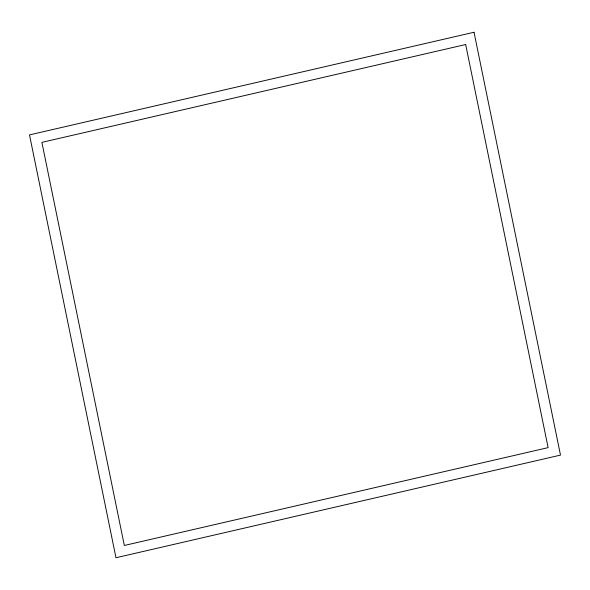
<?xml version="1.0" encoding="UTF-8"?>
<svg xmlns="http://www.w3.org/2000/svg" width="590" height="590" viewBox="0 0 590 590"><rect width="100%" height="100%" fill="white"/><g stroke="black" fill="none" stroke-linecap="round" stroke-linejoin="round"><path stroke-width="0.89" d="M474.021 32.258L29.5 134.896L115.979 557.742L560.5 455.104L474.021 32.258M465.665 44.523L41.89 142.367L124.335 545.477L548.11 447.633L465.665 44.523"/></g></svg>
